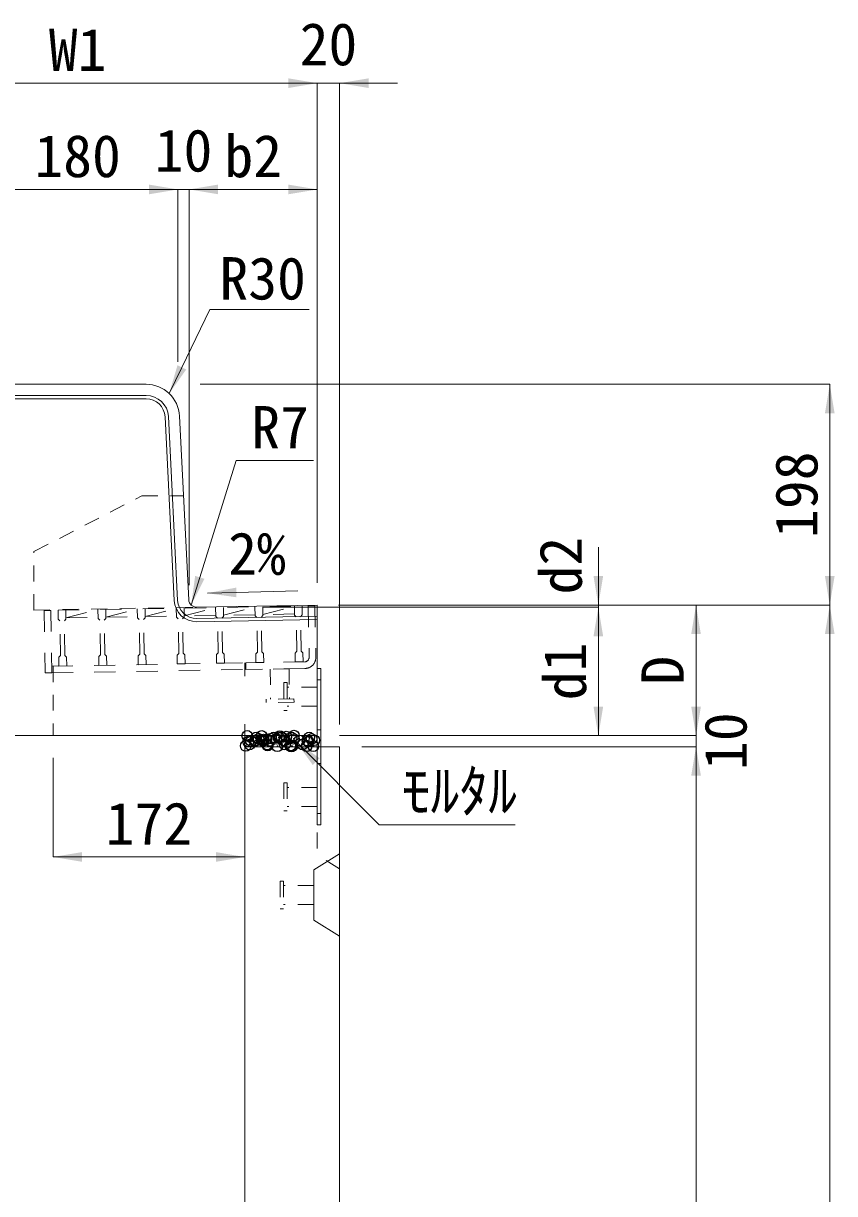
# Model space of a CAD drawing. Units: millimetres at full size. Extents: x 5964 to 125098, y -10801 to 28073.
# Drawn here: x 57239 to 57967, y 1695 to 2744 of the extents above; entities that cross this region are included whole.
import ezdxf
from ezdxf.enums import TextEntityAlignment as Align

# ---------------------------------------------------------------- set-up
doc = ezdxf.new("R2010")
doc.units = ezdxf.units.MM
doc.header["$LTSCALE"] = 19
doc.header["$PDMODE"] = 32
doc.header["$PDSIZE"] = 9.5
for name, pattern in [('DASHED_SPACED', [12, 6, -6]), ('USER1', [1.35, 0.75, -0.6]), ('USER3', [2, 1, -1]), ('USER5', [1.35, 0.75, -0.6])]:
    doc.linetypes.add(name, pattern=pattern)
for name, color, linetype, lineweight in [('0_2', 7, 'Continuous', 20), ('インサート', 3, 'USER1', 9), ('グレーチング', 7, 'USER1', 5), ('ジョイント', 7, 'Continuous', 9), ('寸法線', 7, 'Continuous', 9), ('本体', 2, 'Continuous', 9), ('補助線', 8, 'Continuous', 13)]:
    doc.layers.add(name, color=color, linetype=linetype, lineweight=lineweight)
doc.layers.add('ハッチング', color=7, linetype='Continuous')
doc.styles.add('ＭＳ ゴシック', font='')
doc.styles.get('ＭＳ ゴシック').set_extended_font_data('MS Gothic')

# ---------------------------------------------------------------- blocks, each defined once
blk = doc.blocks.new('filled_arrow')
at = {"color": 0, "linetype": 'Continuous', "lineweight": -2}
blk.add_solid([(7.5, 1.25), (0, 0), (7.5, -1.25)], dxfattribs=at)

msp = doc.modelspace()

# ---------------------------------------------------------------- linework, layer by layer
at = {"layer": '0_2', "linetype": 'DASHED_SPACED', "lineweight": 9}
for p, q in [((57476.12, 2152.85), (57473.11, 2152.85)), ((57503.12, 2148.85), (57503.12, 2131.85))]:
    msp.add_line(p, q, dxfattribs=at)
at = {"layer": '0_2'}
msp.add_line((57438.12, 2070.32), (57438.12, 2095.36), dxfattribs=at)
at = {"layer": 'インサート'}
for p, q in [((57477.73, 2165.26), (57460.74, 2164.96)), ((57460.74, 2164.96), (57461.21, 2137.97)), ((57477.73, 2165.26), (57478.2, 2138.26)), ((57473.11, 2152.85), (57473.11, 2127.85)), ((57476.12, 2152.85), (57473.11, 2152.85)), ((57476.12, 2152.85), (57476.12, 2127.85)), ((57503.12, 2148.85), (57476.12, 2148.85)), ((57482.2, 2138.33), (57457.21, 2137.9)), ((57457.21, 2137.9), (57457.26, 2134.9)), ((57482.25, 2135.33), (57457.26, 2134.9)), ((57503.12, 2131.85), (57476.12, 2131.85)), ((57482.2, 2138.33), (57482.25, 2135.33)), ((57476.12, 2127.85), (57473.11, 2127.85)), ((57473.11, 2062.85), (57473.11, 2037.86)), ((57476.11, 2062.85), (57473.11, 2062.85)), ((57476.11, 2062.85), (57476.11, 2037.86)), ((57503.11, 2058.86), (57476.11, 2058.86)), ((57476.11, 2037.86), (57473.11, 2037.86)), ((57503.11, 2041.85), (57476.11, 2041.85)), ((57469.91, 1974.85), (57469.91, 1949.85)), ((57472.91, 1974.85), (57469.91, 1974.85)), ((57472.91, 1974.85), (57472.91, 1949.85)), ((57499.91, 1970.85), (57472.91, 1970.85)), ((57499.91, 1953.85), (57472.91, 1953.85)), ((57472.91, 1949.85), (57469.91, 1949.85))]:
    msp.add_line(p, q, dxfattribs=at)
at = {"layer": 'グレーチング', "linetype": 'USER3'}
for p, q in [((57264.04, 2217.57), (57258.04, 2217.47)), ((57258.04, 2217.47), (57259.02, 2161.48)), ((57264.04, 2217.57), (57265.02, 2161.58)), ((57270.54, 2217.68), (57489.51, 2221.49)), ((57270.54, 2217.68), (57270.68, 2209.69)), ((57277.54, 2217.81), (57277.68, 2209.81)), ((57277.66, 2210.81), (57306.34, 2218.31)), ((57306.34, 2218.31), (57306.48, 2210.31)), ((57313.34, 2218.43), (57313.47, 2210.43)), ((57313.46, 2211.43), (57341.63, 2218.92)), ((57341.63, 2218.92), (57341.77, 2210.92)), ((57348.63, 2219.04), (57348.77, 2211.04)), ((57348.75, 2212.04), (57376.93, 2219.53)), ((57376.63, 2219.53), (57376.77, 2211.53)), ((57383.63, 2219.65), (57383.76, 2211.65)), ((57383.75, 2212.65), (57411.92, 2220.14)), ((57411.92, 2220.14), (57412.06, 2212.14)), ((57418.92, 2220.26), (57419.06, 2212.26)), ((57419.04, 2213.26), (57447.22, 2220.75)), ((57447.22, 2220.75), (57447.35, 2212.76)), ((57454.21, 2220.88), (57454.35, 2212.88)), ((57454.34, 2213.88), (57482.51, 2221.37)), ((57482.63, 2214.37), (57454.34, 2213.88)), ((57482.51, 2221.37), (57482.65, 2213.37)), ((57489.51, 2221.49), (57489.65, 2213.49)), ((57495.01, 2221.59), (57501.01, 2221.69)), ((57495.01, 2221.59), (57495.81, 2175.59)), ((57501.01, 2221.69), (57501.81, 2175.7)), ((57501.01, 2221.69), (57501.81, 2175.7)), ((57272.21, 2208.21), (57270.68, 2209.69)), ((57272.75, 2177.22), (57272.21, 2208.21)), ((57276.21, 2208.28), (57277.68, 2209.81)), ((57276.74, 2177.29), (57276.21, 2208.28)), ((57277.66, 2210.81), (57306.46, 2211.31)), ((57308, 2208.83), (57306.48, 2210.31)), ((57308.54, 2177.84), (57308, 2208.83)), ((57312, 2208.9), (57313.47, 2210.43)), ((57312.54, 2177.91), (57312, 2208.9)), ((57313.46, 2211.43), (57341.75, 2211.92)), ((57343.3, 2209.45), (57341.77, 2210.92)), ((57343.83, 2178.45), (57343.3, 2209.45)), ((57347.3, 2209.52), (57348.77, 2211.04)), ((57347.83, 2178.52), (57347.3, 2209.52)), ((57348.75, 2212.04), (57377.05, 2212.53)), ((57378.29, 2210.06), (57376.77, 2211.53)), ((57378.83, 2179.06), (57378.29, 2210.06)), ((57382.29, 2210.13), (57383.76, 2211.65)), ((57382.83, 2179.13), (57382.29, 2210.13)), ((57412.04, 2213.14), (57383.75, 2212.65)), ((57413.59, 2210.67), (57412.06, 2212.14)), ((57414.12, 2179.67), (57413.59, 2210.67)), ((57417.59, 2210.74), (57419.06, 2212.26)), ((57418.12, 2179.74), (57417.59, 2210.74)), ((57447.34, 2213.76), (57419.04, 2213.26)), ((57448.88, 2211.28), (57447.35, 2212.76)), ((57449.42, 2180.29), (57448.88, 2211.28)), ((57452.88, 2211.35), (57454.35, 2212.88)), ((57453.42, 2180.36), (57452.88, 2211.35)), ((57484.18, 2211.9), (57482.65, 2213.37)), ((57484.71, 2180.9), (57484.18, 2211.9)), ((57488.17, 2211.96), (57489.65, 2213.49)), ((57488.71, 2180.97), (57488.17, 2211.96)), ((57272.75, 2177.22), (57271.27, 2175.69)), ((57271.27, 2175.69), (57271.41, 2167.69)), ((57276.74, 2177.29), (57278.27, 2175.81)), ((57278.27, 2175.81), (57278.41, 2167.81)), ((57308.54, 2177.84), (57307.07, 2176.31)), ((57307.07, 2176.31), (57307.21, 2168.31)), ((57312.54, 2177.91), (57314.07, 2176.43)), ((57314.07, 2176.43), (57314.2, 2168.44)), ((57343.83, 2178.45), (57342.36, 2176.93)), ((57342.36, 2176.93), (57342.5, 2168.93)), ((57347.83, 2178.52), (57349.36, 2177.05)), ((57349.36, 2177.05), (57349.5, 2169.05)), ((57378.83, 2179.06), (57377.36, 2177.53)), ((57377.36, 2177.53), (57377.49, 2169.54)), ((57382.83, 2179.13), (57384.35, 2177.66)), ((57384.35, 2177.66), (57384.49, 2169.66)), ((57414.12, 2179.67), (57412.65, 2178.15)), ((57412.65, 2178.15), (57412.79, 2170.15)), ((57418.12, 2179.74), (57419.65, 2178.27)), ((57419.65, 2178.27), (57419.79, 2170.27)), ((57449.42, 2180.29), (57447.95, 2178.76)), ((57447.95, 2178.76), (57448.08, 2170.76)), ((57453.42, 2180.36), (57454.94, 2178.88)), ((57454.94, 2178.88), (57455.08, 2170.88)), ((57484.71, 2180.9), (57483.24, 2179.37)), ((57483.24, 2179.37), (57483.38, 2171.38)), ((57488.71, 2180.97), (57490.24, 2179.5)), ((57490.24, 2179.5), (57490.38, 2171.5)), ((57265.02, 2161.58), (57259.02, 2161.48)), ((57264.91, 2167.58), (57438.89, 2170.6)), ((57265.02, 2161.58), (57438.99, 2164.6)), ((57271.41, 2167.69), (57278.41, 2167.81)), ((57307.21, 2168.31), (57314.2, 2168.44)), ((57342.5, 2168.93), (57349.5, 2169.05)), ((57384.49, 2169.66), (57377.49, 2169.54)), ((57419.79, 2170.27), (57412.79, 2170.15)), ((57491.88, 2171.52), (57438.89, 2170.6)), ((57438.89, 2170.6), (57438.99, 2164.6)), ((57491.98, 2165.52), (57438.99, 2164.6)), ((57455.08, 2170.88), (57448.08, 2170.76)), ((57490.38, 2171.5), (57483.38, 2171.38))]:
    msp.add_line(p, q, dxfattribs=at)
for radius, start, end in [(4, 270.99562, 0.99536), (10, 270.99553, 0.99532)]:
    msp.add_arc((57491.81, 2175.52), radius, start, end, dxfattribs=at)
at = {"layer": 'ジョイント'}
for p, q in [((57506.32, 2165.36), (57503.12, 2165.36)), ((57503.12, 2165.36), (57503.12, 2025.36)), ((57506.32, 2165.36), (57506.32, 2025.36)), ((57506.32, 2025.36), (57503.12, 2025.36))]:
    msp.add_line(p, q, dxfattribs=at)
at = {"layer": 'ジョイント', "linetype": 'USER5', "lineweight": 5}
for p, q in [((57506.32, 2155.36), (57503.12, 2155.36)), ((57506.32, 2110.36), (57503.12, 2110.36)), ((57506.32, 2080.36), (57503.12, 2080.36)), ((57506.32, 2035.36), (57503.12, 2035.36))]:
    msp.add_line(p, q, dxfattribs=at)
at = {"layer": 'ハッチング'}
for p in [(57440.26, 2105.08), (57453.25, 2105.02), (57469.46, 2104.99), (57475.28, 2104.42), (57482.18, 2105.33), (57438.91, 2096.07), (57441.15, 2099.93), (57442.38, 2097.29), (57443.8, 2100.28), (57447.13, 2100.32), (57447.93, 2100.82), (57448.35, 2103.59), (57450.49, 2102.23), (57453.25, 2101.39), (57454.18, 2100.53), (57454.83, 2101.73), (57457.47, 2102.08), (57458.2, 2097.32), (57458.6, 2096.48), (57460.43, 2100.49), (57461.6, 2102.62), (57464.17, 2103.62), (57466.31, 2102.26), (57467.3, 2095.73), (57468.5, 2103.53), (57471.15, 2103.88), (57473.42, 2100.43), (57473.88, 2100.94), (57474.02, 2097.35), (57478.93, 2096.31), (57479.87, 2095.45), (57479.99, 2103.65), (57480.59, 2095.9), (57482.13, 2102.29), (57487.14, 2100.92), (57489.84, 2097.37), (57493.59, 2095.83), (57494.2, 2100.77), (57495.14, 2099.91), (57495.81, 2103.68), (57497.95, 2102.32), (57499.56, 2095.86), (57500.44, 2101.09)]:
    msp.add_point(p, dxfattribs=at)
at = {"layer": '寸法線'}
for p, q in [((57073.12, 2690.37), (57503.12, 2690.37)), ((57575.12, 2690.37), (57451.12, 2690.37)), ((57503.12, 2242.35), (57503.12, 2690.37)), ((57503.12, 2242.35), (57503.12, 2690.37)), ((57523.12, 2115.36), (57523.12, 2690.37)), ((57138.6, 2595.08), (57250.11, 2595.08)), ((57198.11, 2595.08), (57378.12, 2595.08)), ((57326.12, 2595.08), (57440.12, 2595.08)), ((57378.12, 2440.36), (57378.12, 2595.08)), ((57378.12, 2440.36), (57378.12, 2595.08)), ((57388.12, 2240.35), (57388.12, 2595.08)), ((57388.12, 2595.08), (57503.12, 2595.08)), ((57388.12, 2240.35), (57388.12, 2595.08)), ((57503.12, 2242.35), (57503.12, 2595.08)), ((57398.12, 2420.36), (57962.8, 2420.36)), ((57962.8, 2420.36), (57962.8, 2222.33)), ((57755.2, 2274.33), (57755.2, 2168.35)), ((57453.88, 2220.35), (57755.2, 2220.35)), ((57522.04, 2222.33), (57962.8, 2222.33)), ((57522.04, 2222.33), (57962.8, 2222.33)), ((57611.86, 2222.33), (57755.2, 2222.33)), ((57611.86, 2222.33), (57842.85, 2222.33)), ((57612.83, 2220.35), (57755.2, 2220.35)), ((57755.2, 2220.35), (57755.2, 2105.36)), ((57842.85, 2222.33), (57842.85, 2105.36)), ((57962.8, 2222.33), (57962.8, 645.36)), ((57842.85, 2043.36), (57842.85, 2157.36)), ((57523.12, 2105.36), (57755.2, 2105.36)), ((57523.12, 2105.36), (57842.85, 2105.36)), ((57523.12, 2105.36), (57842.85, 2105.36)), ((57543.12, 2095.36), (57842.85, 2095.36)), ((57543.12, 2095.36), (57842.85, 2095.36)), ((57842.85, 2095.36), (57842.85, 645.36)), ((57266.05, 2085.36), (57266.05, 1996.52)), ((57438.12, 2075.36), (57438.12, 1996.52)), ((57266.05, 1996.52), (57438.12, 1996.52))]:
    msp.add_line(p, q, dxfattribs=at)
for points in [[(57370.25, 2412.09), (57381.61, 2435.48), (57406.77, 2487.31), (57495.79, 2487.31)], [(57389.99, 2222.36), (57397.7, 2247.19), (57430.27, 2352.07), (57499.77, 2352.07)], [(57404.48, 2233.03), (57430.47, 2233.73), (57485.69, 2235.22)], [(57483.74, 2100.36), (57558.7, 2025.4), (57680.63, 2025.4)]]:
    msp.add_lwpolyline(points, dxfattribs=at)
at = {"layer": '本体', "lineweight": 20}
for p, q in [((57226.65, 2420.36), (57349.58, 2420.36)), ((57387.78, 2227.12), (57379.54, 2391.85)), ((57394.89, 2220.47), (57503.12, 2222.35)), ((57503.12, 2105.36), (57503.12, 2222.35)), ((57503.12, 2105.36), (57073.12, 2105.36)), ((57438.12, 2095.36), (57438.12, 2105.36)), ((57503.12, 2095.36), (57503.12, 2105.36)), ((57523.12, 2095.36), (57438.12, 2095.36)), ((57438.12, 1465.88), (57438.12, 2095.36)), ((57523.12, 645.36), (57523.12, 2095.36))]:
    msp.add_line(p, q, dxfattribs=at)
at = {"layer": '本体', "color": 4, "lineweight": 5}
for p, q in [((57226.65, 2410.36), (57349.58, 2410.36)), ((57226.65, 2407.36), (57349.58, 2407.36)), ((57374.79, 2226.47), (57366.56, 2391.2)), ((57377.79, 2226.62), (57369.55, 2391.35)), ((57395.06, 2210.47), (57503.12, 2212.35)), ((57395.12, 2207.47), (57503.12, 2209.35))]:
    msp.add_line(p, q, dxfattribs=at)
at = {"layer": '本体', "linetype": 'USER1'}
for p, q in [((57248.93, 2270.35), (57345.81, 2320.35)), ((57345.81, 2320.35), (57383.12, 2320.35)), ((57248.93, 2217.94), (57248.93, 2270.35)), ((57248.93, 2217.94), (57394.89, 2220.47)), ((57266.05, 2167.6), (57266.05, 2105.36)), ((57438.12, 2158.76), (57438.12, 2170.59)), ((57438.12, 2105.36), (57438.12, 2115.66)), ((57503.12, 2095.36), (57503.12, 1998.35)), ((57523.12, 1985.85), (57503.12, 1998.35))]:
    msp.add_line(p, q, dxfattribs=at)
at = {"layer": '本体'}
for p, q in [((57523.12, 1999.35), (57499.91, 1984.85)), ((57499.91, 1984.85), (57499.91, 1939.85)), ((57523.12, 1925.35), (57499.91, 1939.85))]:
    msp.add_line(p, q, dxfattribs=at)
at = {"layer": '本体', "lineweight": 20}
for centre, radius, start, end in [((57349.58, 2390.36), 30, 2.86259, 90), ((57394.77, 2227.47), 7, 182.86259, 270.99344)]:
    msp.add_arc(centre, radius, start, end, dxfattribs=at)
at = {"layer": '本体', "color": 4, "lineweight": 5}
for centre, radius, start, end in [((57349.58, 2390.36), 20, 2.86259, 90), ((57349.58, 2390.36), 17, 2.86259, 90), ((57394.77, 2227.47), 20, 182.86259, 270.99344), ((57394.77, 2227.47), 17, 182.86259, 270.99344)]:
    msp.add_arc(centre, radius, start, end, dxfattribs=at)
at = {"layer": '補助線'}
msp.add_line((57506.32, 2095.36), (57503.12, 2095.36), dxfattribs=at)

# ---------------------------------------------------------------- block references
at = {"layer": '寸法線', "xscale": 3.47, "yscale": 3.47}
for p, rotation in [((57503.12, 2690.37), 180), ((57503.12, 2690.37), 180), ((57378.12, 2595.08), 180), ((57378.12, 2595.08), 180), ((57503.12, 2595.08), 180), ((57370.25, 2412.09), 64.1), ((57962.8, 2420.36), 270), ((57389.99, 2222.36), 72.8), ((57755.2, 2222.33), 90), ((57962.8, 2222.33), 90), ((57404.48, 2233.03), 1.5), ((57755.2, 2220.35), 270), ((57755.2, 2220.35), 270), ((57842.85, 2222.33), 270), ((57962.8, 2222.33), 270), ((57755.2, 2105.36), 90), ((57842.85, 2105.36), 90), ((57842.85, 2105.36), 90), ((57483.74, 2100.36), 315), ((57842.85, 2095.36), 270), ((57842.85, 2095.36), 270), ((57438.12, 1996.52), 180)]:
    msp.add_blockref('filled_arrow', p, dxfattribs=dict(at, rotation=rotation))
for p in [(57523.12, 2690.37), (57388.12, 2595.08), (57388.12, 2595.08), (57266.05, 1996.52)]:
    msp.add_blockref('filled_arrow', p, dxfattribs=at)

# ---------------------------------------------------------------- texts
at = {"layer": '0_2', "style": 'ＭＳ ゴシック'}
for s, p in [('R30', (57454.09, 2515.35)), ('R7', (57469.68, 2381.81)), ('2%', (57449.02, 2268.62))]:
    msp.add_text(s, height=37.98, dxfattribs=at).set_placement(p, align=Align.MIDDLE_CENTER)
at = {"layer": '寸法線', "style": 'ＭＳ ゴシック'}
for s, p in [('W1', (57288.12, 2720.37)), ('20', (57513.12, 2725.37)), ('10', (57383.12, 2630.08)), ('b2', (57445.62, 2625.08)), ('180', (57288.12, 2625.08)), ('172', (57352.08, 2026.52))]:
    msp.add_text(s, height=37.98, dxfattribs=at).set_placement(p, align=Align.MIDDLE_CENTER)
for s, p in [('198', (57932.8, 2321.34)), ('d2', (57721.36, 2257.78)), ('d1', (57725.2, 2162.86)), ('D', (57812.85, 2163.84)), ('10', (57869.24, 2100.36))]:
    msp.add_text(s, height=37.98, rotation=90, dxfattribs=at).set_placement(p, align=Align.MIDDLE_CENTER)
msp.add_text('ﾓﾙﾀﾙ', height=37.98, dxfattribs=at).set_placement((57578.7, 2074.82), align=Align.TOP_LEFT)

doc.saveas('drawing.dxf')
